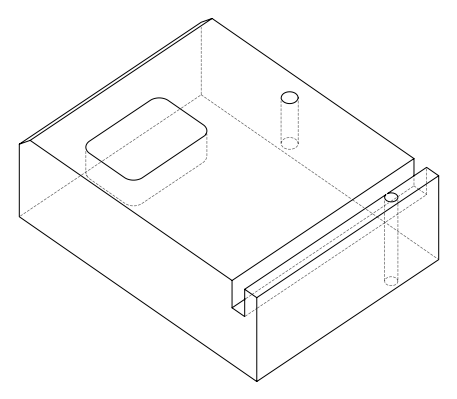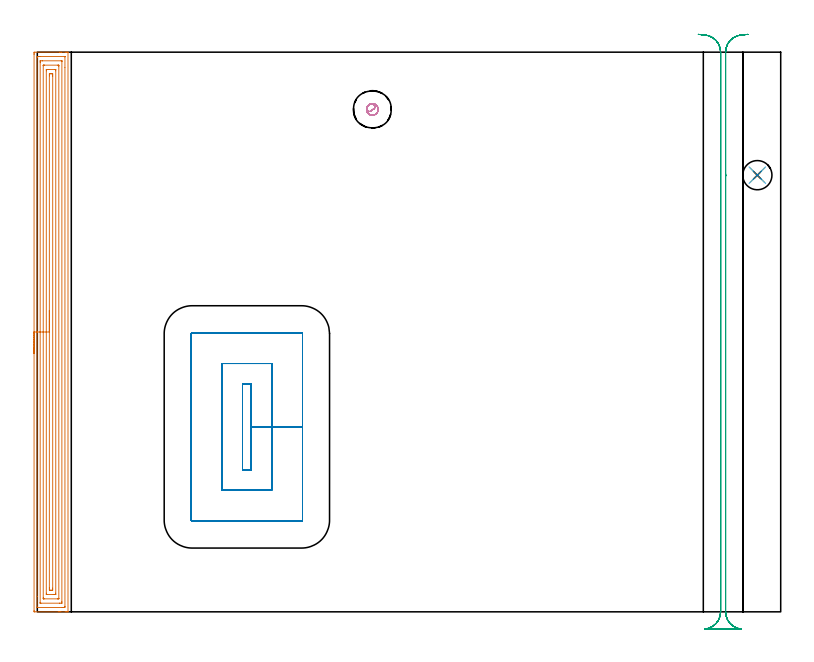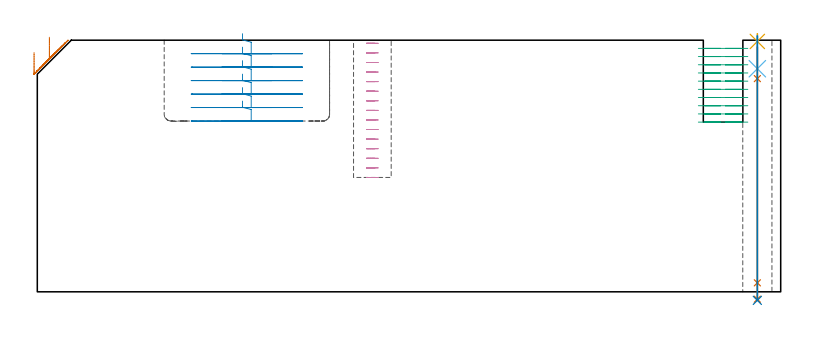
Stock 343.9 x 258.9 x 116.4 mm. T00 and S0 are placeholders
(PLAN: 8 operations, 7 tool changes, 35 min)
(1 AREA_MILL | FG_CHAMFER_SURFACE | UGT0205_001 | 12.7 min | 31911 mm3)
(2 MILL_RECTANGULAR_POCKET | POCKET_RECTANGULAR_STRAIGHT | NXT0201_007 | Follow Part, ap 6.25, ae 75% | 7.5 min | 314608 mm3)
(3 MILL_RECTANGULAR_SLOT | SLOT_RECTANGULAR | NXT0201_012 | Follow Part, ap 4, ae 75% | 11.91 min | 179572 mm3)
(4 MILL_BLIND_HOLE_FROM_SOLID_MATERIAL | STEP1POCKET | NXT0201_011 | Spiral | 1.71 min | 15092 mm3)
(5 SPOT_DRILL | STEP1HOLE | NXT0321_9005460120000 | 0.03 min | 9 mm3)
(6 DRILL_BLIND_HOLE_INTO_CENTER | STEP1HOLE | NXT0301_059 | 0.06 min | 744 mm3)
(7 GUN_DRILL_THROUGH_HOLE | STEP1HOLE | UGT0307_005 | 0.56 min | 5586 mm3)
(8 DRILL_TO_ENLARGE_THROUGH_HOLE | STEP1HOLE | NXT0301_102 | 0.49 min | 10313 mm3)
(TOOL UGT0205_001 | Chamfer Mill 20 x 3 x 45 deg. | D20 FL50 Z2)
(TOOL NXT0201_007 | ENDMILL 25mm [R216.25-25050GCK54P 1620] | D25 R3 FL54 Z5)
(TOOL NXT0201_012 | ENDMILL 16mm [2P460-1600-NA 1630] | D16 FL38 Z6)
(TOOL NXT0201_011 | ENDMILL 12mm [2P460-1200-NA 1630] | D12 FL38 Z6)
(TOOL NXT0321_9005460120000 | NC Spot Drill, 142deg, 12mm, Carbide, Uncoated | D12 PA142 FL30 Z2)
(TOOL NXT0301_059 | Carbide Drill 8.8mm [860.1-0880-026A1-MM 2214] | D8.8 PA140 FL47 Z2)
(TOOL UGT0307_005 | Gun Drill 8.3 mm | D8.3 PA130 FL24 Z1)
(TOOL NXT0301_102 | Carbide Drill 13.5mm [860.1-1350-108A1-MM 2214] | D13.5 PA140 FL123 Z2)
(OP 1 AREA_MILL)
G17 G21 G94 G90
T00 M6
G54
G17 G0 G90 X-1.5 Y119.45 S1061 M3
G43 Z126.4 H0
Z110.7
G94 G1 Y119.488 Z109.828 F250.
Y119.602 Z108.963
Y119.791 Z108.112
Y120.053 Z107.28
Y120.387 Z106.474
Y120.79 Z105.7
Y121.258 Z104.964
Y121.79 Z104.272
Y122.379 Z103.629
Y123.022 Z103.04
Y123.714 Z102.508
Y124.45 Z102.04
Y125.224 Z101.637
Y126.03 Z101.303
Y126.862 Z101.041
Y127.713 Z100.852
Y128.578 Z100.738
Y129.45 Z100.7
Y257.813
X-1.499 Y258.305 Z100.701
X-1.496 Y258.7 Z100.702
X-1.492 Y258.89 Z100.705
X-1.107 Y258.9 Z101.09
X10.298 Z112.492
X10.881 Z113.078
X11.175 Z113.372
X12.93 Z115.124
X13.518 Z115.717
X13.937 Z116.136
X14.07 Y258.897 Z116.263
X14.198 Y258.89 Z116.388
X14.2 Y258.75 Z116.4
Y0.149
X14.198 Y0.01 Z116.389
X14.071 Y0.003 Z116.263
X13.937 Y0. Z116.136
X13.518 Z115.717
X12.93 Z115.124
X10.881 Z113.078
X10.298 Z112.492
X9.712 Z111.907
X-1.107 Z101.09
X-1.402 Y0.003 Z100.795
X-1.492 Y0.01 Z100.705
X-1.499 Y0.102 Z100.699
X-1.5 Y0.595 Z100.7
Y129.45
X-0.086 Z102.114
X-0.085 Y256.374 Z102.115
X-0.084 Y256.521 Z102.116
X-0.079 Y256.884 Z102.121
X0.28 Y256.895 Z102.48
X0.648 Y256.898 Z102.848
X1.152 Y256.9 Z103.352
X12.557 Z114.757
X12.719 Y256.898 Z114.919
X12.745 Y256.896 Z114.945
X12.771 Y256.89 Z114.971
X12.779 Y256.883 Z114.979
X12.78 Y256.864 Z114.98
X12.785 Y256.668 Z114.985
X12.786 Y251.83 Z114.986
X12.785 Y2.526 Z114.985
X12.784 Y2.379 Z114.984
X12.779 Y2.016 Z114.979
X12.42 Y2.005 Z114.62
X12.052 Y2.002 Z114.252
X11.547 Y2. Z113.747
X0.143 Z102.343
X-0.019 Y2.002 Z102.181
X-0.045 Y2.004 Z102.155
X-0.071 Y2.01 Z102.129
X-0.079 Y2.016 Z102.121
X-0.081 Y2.036 Z102.119
X-0.085 Y2.231 Z102.115
X-0.086 Y7.072 Z102.114
Y129.45
X1.328 Z103.528
Y254.046
X1.331 Y254.738 Z103.531
X1.333 Y254.837 Z103.533
X1.335 Y254.88 Z103.535
X1.373 Y254.892 Z103.573
X1.525 Y254.896 Z103.725
X2.243 Y254.9 Z104.443
X2.402 Z104.602
X11.016 Y254.899 Z113.216
X11.175 Y254.896 Z113.375
X11.334 Y254.89 Z113.534
X11.365 Y254.884 Z113.565
X11.368 Y254.857 Z113.568
X11.37 Y254.804 Z113.57
X11.371 Y254.738 Z113.571
Y254.538
Y4.854
X11.369 Y4.162 Z113.569
X11.367 Y4.063 Z113.567
X11.365 Y4.02 Z113.565
X11.327 Y4.008 Z113.527
X11.175 Y4.004 Z113.375
X10.457 Y4. Z112.657
X10.298 Z112.498
X1.684 Z103.884
X1.525 Y4.004 Z103.725
X1.366 Y4.01 Z103.566
X1.335 Y4.016 Z103.535
X1.332 Y4.043 Z103.532
X1.33 Y4.096 Z103.53
X1.329 Y4.162 Z103.529
X1.328 Y4.362 Z103.528
Y129.45
X2.743 Z104.943
Y252.608
X2.745 Y252.79 Z104.945
X2.747 Y252.856 Z104.947
X2.749 Y252.886 Z104.949
X2.766 Y252.89 Z104.966
X2.868 Y252.894 Z105.068
X3.279 Y252.9 Z105.479
X3.333 Z105.533
X9.474 Z111.674
X9.833 Y252.893 Z112.033
X9.922 Y252.89 Z112.122
X9.951 Y252.881 Z112.151
X9.953 Y252.853 Z112.153
X9.955 Y252.779 Z112.155
X9.957 Y252.409 Z112.157
Y6.292
X9.955 Y6.11 Z112.155
X9.953 Y6.044 Z112.153
X9.951 Y6.014 Z112.151
X9.934 Y6.01 Z112.134
X9.832 Y6.006 Z112.032
X9.42 Y6. Z111.62
X9.367 Z111.567
X3.226 Z105.426
X2.867 Y6.007 Z105.067
X2.778 Y6.01 Z104.978
X2.749 Y6.019 Z104.949
X2.747 Y6.047 Z104.947
X2.745 Y6.121 Z104.945
X2.743 Y6.491 Z104.943
Y129.45
X4.157 Z106.357
Y250.279
X4.159 Y250.725 Z106.359
X4.161 Y250.836 Z106.361
X4.163 Y250.883 Z106.363
X4.22 Y250.89 Z106.42
X4.426 Y250.897 Z106.626
X5.034 Y250.899 Z107.234
X5.301 Y250.9 Z107.501
X7.933 Y250.899 Z110.133
X8.401 Y250.893 Z110.601
X8.501 Y250.89 Z110.701
X8.536 Y250.883 Z110.736
X8.538 Y250.836 Z110.738
X8.54 Y250.725 Z110.74
X8.543 Y250.279 Z110.743
Y8.621
X8.541 Y8.175 Z110.741
X8.538 Y8.064 Z110.738
X8.536 Y8.017 Z110.736
X8.48 Y8.01 Z110.68
X8.273 Y8.003 Z110.473
X7.666 Y8.001 Z109.866
X7.399 Y8. Z109.599
X4.767 Y8.001 Z106.967
X4.299 Y8.007 Z106.499
X4.198 Y8.01 Z106.398
X4.163 Y8.017 Z106.363
X4.162 Y8.064 Z106.362
X4.159 Y8.175 Z106.359
X4.157 Y8.621 Z106.357
Y129.45
X5.571 Z107.771
Y247.95
X5.573 Y248.496 Z107.773
X5.575 Y248.837 Z107.775
X5.578 Y248.882 Z107.778
X5.614 Y248.89 Z107.814
X5.713 Y248.895 Z107.913
X5.911 Y248.898 Z108.111
X6.391 Y248.9 Z108.591
X6.789 Z108.989
X6.921 Y248.899 Z109.121
X7.027 Y248.895 Z109.227
X7.097 Y248.89 Z109.297
X7.122 Y248.88 Z109.322
X7.124 Y248.841 Z109.324
X7.127 Y248.496 Z109.327
X7.129 Y248.15 Z109.329
Y247.604
Y10.95
X7.127 Y10.404 Z109.327
X7.124 Y10.063 Z109.324
X7.122 Y10.018 Z109.322
X7.086 Y10.01 Z109.286
X6.987 Y10.005 Z109.187
X6.789 Y10.002 Z108.989
X6.309 Y10. Z108.509
X5.911 Z108.111
X5.779 Y10.001 Z107.979
X5.673 Y10.005 Z107.873
X5.603 Y10.01 Z107.803
X5.578 Y10.02 Z107.778
X5.576 Y10.059 Z107.776
X5.573 Y10.404 Z107.773
X5.571 Y10.75 Z107.771
Y11.296
Y129.45
Y130.322 Z107.809
Y131.186 Z107.923
Y132.038 Z108.112
Y132.87 Z108.374
Y133.676 Z108.708
Y134.45 Z109.111
Y135.186 Z109.58
Y135.878 Z110.111
Y136.521 Z110.7
Y137.11 Z111.343
Y137.641 Z112.035
Y138.11 Z112.771
Y138.513 Z113.545
Y138.847 Z114.351
Y139.109 Z115.183
Y139.298 Z116.035
Y139.412 Z116.899
Y139.45 Z117.771
G0 Z126.4
M5
M2
(OP 2 MILL_RECTANGULAR_POCKET)
G17 G21 G94 G90
T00 M6
G54
G17 G0 G90 X94.95 Y76.409 S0 M3
G43 Z126.4 H1
Z119.4
G94 G1 Y65.75 Z116.544 F250.
X98.95 Z115.472
Y85.55 Z110.167
Y105.35 F500.
X94.95
Y65.75
X98.95
Y85.55
X108.45
Y114.85
X85.45
Y56.25
X108.45
Y85.55
X122.7
Y128.7
G3 X122.3 Y129.1 R0.4
G1 X71.6
G3 X71.2 Y128.7 R0.4
G1 Y42.4
G3 X71.6 Y42. R0.4
G1 X122.3
G3 X122.7 Y42.4 R0.4
G1 Y85.55
Y86.55
G0 X94.95 Y76.409 Z113.167
G1 Y65.75 Z110.31 F250.
X98.95 Z109.239
Y85.55 Z103.933
Y105.35 F500.
X94.95
Y65.75
X98.95
Y85.55
X108.45
Y114.85
X85.45
Y56.25
X108.45
Y85.55
X122.7
Y128.7
G3 X122.3 Y129.1 R0.4
G1 X71.6
G3 X71.2 Y128.7 R0.4
G1 Y42.4
G3 X71.6 Y42. R0.4
G1 X122.3
G3 X122.7 Y42.4 R0.4
G1 Y85.55
Y86.55
G0 X94.95 Y76.409 Z106.933
G1 Y65.75 Z104.077 F250.
X98.95 Z103.005
Y85.55 Z97.7
Y105.35 F500.
X94.95
Y65.75
X98.95
Y85.55
X108.45
Y114.85
X85.45
Y56.25
X108.45
Y85.55
X122.7
Y128.7
G3 X122.3 Y129.1 R0.4
G1 X71.6
G3 X71.2 Y128.7 R0.4
G1 Y42.4
G3 X71.6 Y42. R0.4
G1 X122.3
G3 X122.7 Y42.4 R0.4
G1 Y85.55
Y86.55
G0 X94.95 Y76.409 Z100.7
G1 Y65.75 Z97.844 F250.
X98.95 Z96.772
Y85.55 Z91.467
Y105.35 F500.
X94.95
Y65.75
X98.95
Y85.55
X108.45
Y114.85
X85.45
Y56.25
X108.45
Y85.55
X122.7
Y128.7
G3 X122.3 Y129.1 R0.4
G1 X71.6
G3 X71.2 Y128.7 R0.4
G1 Y42.4
G3 X71.6 Y42. R0.4
G1 X122.3
G3 X122.7 Y42.4 R0.4
G1 Y85.55
Y86.55
G0 X94.95 Y76.409 Z94.467
G1 Y65.75 Z91.611 F250.
X98.95 Z90.539
Y85.55 Z85.233
Y105.35 F500.
X94.95
Y65.75
X98.95
Y85.55
X108.45
Y114.85
X85.45
Y56.25
X108.45
Y85.55
X122.7
Y128.7
G3 X122.3 Y129.1 R0.4
G1 X71.6
G3 X71.2 Y128.7 R0.4
G1 Y42.4
G3 X71.6 Y42. R0.4
G1 X122.3
G3 X122.7 Y42.4 R0.4
G1 Y85.55
Y86.55
G0 X94.95 Y76.409 Z88.233
G1 Y65.75 Z85.377 F250.
X98.95 Z84.305
Y85.55 Z79.
Y105.35 F500.
X94.95
Y65.75
X98.95
Y85.55
X108.45
Y114.85
X85.45
Y56.25
X108.45
Y85.55
X122.7
Y128.7
G3 X122.3 Y129.1 R0.4
G1 X71.6
G3 X71.2 Y128.7 R0.4
G1 Y42.4
G3 X71.6 Y42. R0.4
G1 X122.3
G3 X122.7 Y42.4 R0.4
G1 Y85.55
Y86.55
G0 Z126.4
M5
M2
(OP 3 MILL_RECTANGULAR_SLOT)
G17 G21 G94 G90
T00 M6
G54
G17 G0 G90 X305.803 Y267.13 S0 M3
G43 Z126.4 H1
Z112.61
G94 G1 X308.792 Y266.87 F250.
G2 X316.1 Y258.9 R8. F500.
G1 Y0.
G2 X308.792 Y-7.97 R8.
G1 Y-8.
X325.708
Y-7.97
G2 X318.4 Y0. R8.
G1 Y201.18
G2 X318.442 Y202. R8.
X318.4 Y202.82 R8.
G1 Y258.9
G2 X325.708 Y266.87 R8.
G1 X328.697 Y267.13 F250.
G0 X305.803 Z108.82
G1 X308.792 Y266.87
G2 X316.1 Y258.9 R8. F500.
G1 Y0.
G2 X308.792 Y-7.97 R8.
G1 Y-8.
X325.708
Y-7.97
G2 X318.4 Y0. R8.
G1 Y201.18
G2 X318.442 Y202. R8.
X318.4 Y202.82 R8.
G1 Y258.9
G2 X325.708 Y266.87 R8.
G1 X328.697 Y267.13 F250.
G0 X305.803 Z105.03
G1 X308.792 Y266.87
G2 X316.1 Y258.9 R8. F500.
G1 Y0.
G2 X308.792 Y-7.97 R8.
G1 Y-8.
X325.708
Y-7.97
G2 X318.4 Y0. R8.
G1 Y201.18
G2 X318.442 Y202. R8.
X318.4 Y202.82 R8.
G1 Y258.9
G2 X325.708 Y266.87 R8.
G1 X328.697 Y267.13 F250.
G0 X305.803 Z101.24
G1 X308.792 Y266.87
G2 X316.1 Y258.9 R8. F500.
G1 Y0.
G2 X308.792 Y-7.97 R8.
G1 Y-8.
X325.708
Y-7.97
G2 X318.4 Y0. R8.
G1 Y201.18
G2 X318.442 Y202. R8.
X318.4 Y202.82 R8.
G1 Y258.9
G2 X325.708 Y266.87 R8.
G1 X328.697 Y267.13 F250.
G0 X305.803 Z97.45
G1 X308.792 Y266.87
G2 X316.1 Y258.9 R8. F500.
G1 Y0.
G2 X308.792 Y-7.97 R8.
G1 Y-8.
X325.708
Y-7.97
G2 X318.4 Y0. R8.
G1 Y201.18
G2 X318.442 Y202. R8.
X318.4 Y202.82 R8.
G1 Y258.9
G2 X325.708 Y266.87 R8.
G1 X328.697 Y267.13 F250.
G0 X305.803 Z93.66
G1 X308.792 Y266.87
G2 X316.1 Y258.9 R8. F500.
G1 Y0.
G2 X308.792 Y-7.97 R8.
G1 Y-8.
X325.708
Y-7.97
G2 X318.4 Y0. R8.
G1 Y201.18
G2 X318.442 Y202. R8.
X318.4 Y202.82 R8.
G1 Y258.9
G2 X325.708 Y266.87 R8.
G1 X328.697 Y267.13 F250.
G0 X305.803 Z89.87
G1 X308.792 Y266.87
G2 X316.1 Y258.9 R8. F500.
G1 Y0.
G2 X308.792 Y-7.97 R8.
G1 Y-8.
X325.708
Y-7.97
G2 X318.4 Y0. R8.
G1 Y201.18
G2 X318.442 Y202. R8.
X318.4 Y202.82 R8.
G1 Y258.9
G2 X325.708 Y266.87 R8.
G1 X328.697 Y267.13 F250.
G0 X305.803 Z86.08
G1 X308.792 Y266.87
G2 X316.1 Y258.9 R8. F500.
G1 Y0.
G2 X308.792 Y-7.97 R8.
G1 Y-8.
X325.708
Y-7.97
G2 X318.4 Y0. R8.
G1 Y201.18
G2 X318.442 Y202. R8.
X318.4 Y202.82 R8.
G1 Y258.9
G2 X325.708 Y266.87 R8.
G1 X328.697 Y267.13 F250.
G0 X305.803 Z82.29
G1 X308.792 Y266.87
G2 X316.1 Y258.9 R8. F500.
G1 Y0.
G2 X308.792 Y-7.97 R8.
G1 Y-8.
X325.708
Y-7.97
G2 X318.4 Y0. R8.
G1 Y201.18
G2 X318.442 Y202. R8.
X318.4 Y202.82 R8.
G1 Y258.9
G2 X325.708 Y266.87 R8.
G1 X328.697 Y267.13 F250.
G0 X305.803 Z78.5
G1 X308.792 Y266.87
G2 X316.1 Y258.9 R8. F500.
G1 Y0.
G2 X308.792 Y-7.97 R8.
G1 Y-8.
X325.708
Y-7.97
G2 X318.4 Y0. R8.
G1 Y201.18
G2 X318.442 Y202. R8.
X318.4 Y202.82 R8.
G1 Y258.9
G2 X325.708 Y266.87 R8.
G1 X328.697 Y267.13 F250.
G0 Z126.4
M5
M2
(OP 4 MILL_BLIND_HOLE_FROM_SOLID_MATERIAL)
G17 G21 G94 G90
T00 M6
G54
G17 G0 G90 X155. Y232.4 S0 M3
G43 Z126.4 H1
Z114.967
G94 G3 X155.369 Y234.731 R1.195 F250.
X152.432 Y233.234 R2.331
X154.166 Y229.832 R2.7
X152.432 Y233.234 R-2.7
X153.299 Y231.533 R1.35
X155. Y232.4 R1.35
G0 Z110.533
G3 X155.369 Y234.731 R1.195
X152.432 Y233.234 R2.331
X154.166 Y229.832 R2.7
X152.432 Y233.234 R-2.7
X153.299 Y231.533 R1.35
X155. Y232.4 R1.35
G0 Z106.1
G3 X155.369 Y234.731 R1.195
X152.432 Y233.234 R2.331
X154.166 Y229.832 R2.7
X152.432 Y233.234 R-2.7
X153.299 Y231.533 R1.35
X155. Y232.4 R1.35
G0 Z101.667
G3 X155.369 Y234.731 R1.195
X152.432 Y233.234 R2.331
X154.166 Y229.832 R2.7
X152.432 Y233.234 R-2.7
X153.299 Y231.533 R1.35
X155. Y232.4 R1.35
G0 Z97.233
G3 X155.369 Y234.731 R1.195
X152.432 Y233.234 R2.331
X154.166 Y229.832 R2.7
X152.432 Y233.234 R-2.7
X153.299 Y231.533 R1.35
X155. Y232.4 R1.35
G0 Z92.8
G3 X155.369 Y234.731 R1.195
X152.432 Y233.234 R2.331
X154.166 Y229.832 R2.7
X152.432 Y233.234 R-2.7
X153.299 Y231.533 R1.35
X155. Y232.4 R1.35
G0 Z88.367
G3 X155.369 Y234.731 R1.195
X152.432 Y233.234 R2.331
X154.166 Y229.832 R2.7
X152.432 Y233.234 R-2.7
X153.299 Y231.533 R1.35
X155. Y232.4 R1.35
G0 Z83.933
G3 X155.369 Y234.731 R1.195
X152.432 Y233.234 R2.331
X154.166 Y229.832 R2.7
X152.432 Y233.234 R-2.7
X153.299 Y231.533 R1.35
X155. Y232.4 R1.35
G0 Z79.5
G3 X155.369 Y234.731 R1.195
X152.432 Y233.234 R2.331
X154.166 Y229.832 R2.7
X152.432 Y233.234 R-2.7
X153.299 Y231.533 R1.35
X155. Y232.4 R1.35
G0 Z75.067
G3 X155.369 Y234.731 R1.195
X152.432 Y233.234 R2.331
X154.166 Y229.832 R2.7
X152.432 Y233.234 R-2.7
X153.299 Y231.533 R1.35
X155. Y232.4 R1.35
G0 Z70.633
G3 X155.369 Y234.731 R1.195
X152.432 Y233.234 R2.331
X154.166 Y229.832 R2.7
X152.432 Y233.234 R-2.7
X153.299 Y231.533 R1.35
X155. Y232.4 R1.35
G0 Z66.2
G3 X155.369 Y234.731 R1.195
X152.432 Y233.234 R2.331
X154.166 Y229.832 R2.7
X152.432 Y233.234 R-2.7
X153.299 Y231.533 R1.35
X155. Y232.4 R1.35
G0 Z61.767
G3 X155.369 Y234.731 R1.195
X152.432 Y233.234 R2.331
X154.166 Y229.832 R2.7
X152.432 Y233.234 R-2.7
X153.299 Y231.533 R1.35
X155. Y232.4 R1.35
G0 Z57.333
G3 X155.369 Y234.731 R1.195
X152.432 Y233.234 R2.331
X154.166 Y229.832 R2.7
X152.432 Y233.234 R-2.7
X153.299 Y231.533 R1.35
X155. Y232.4 R1.35
G0 Z52.9
G3 X155.369 Y234.731 R1.195
X152.432 Y233.234 R2.331
X154.166 Y229.832 R2.7
X152.432 Y233.234 R-2.7
X153.299 Y231.533 R1.35
X155. Y232.4 R1.35
G0 Z126.4
M5
M2
(OP 5 SPOT_DRILL)
G17 G21 G94 G90
T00 M6
G54
G17 G0 G90 X333.1 Y202. S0 M3
G43 Z126.4 H0
G94 G81 G98 Z115.819 F250. R119.4
G80
M5
M2
(OP 6 DRILL_BLIND_HOLE_INTO_CENTER)
G17 G21 G94 G90
T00 M6
G54
G17 G0 G90 X333.1 Y202. S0 M3
G43 Z126.4 H1
G94 G81 G98 Z103.2 F250. R118.4
G80
M5
M2
(OP 7 GUN_DRILL_THROUGH_HOLE)
G17 G21 G94 G90
T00 M6
G54
G17 G0 G90 X333.1 Y202. M8
G43 Z126.4 H0
Z113.317
S716 M3
G94 G1 Z98.625 F125. M26
G4 X.084
Z4.15 F250.
G4 X.084
Z-3.435 F125.
G4 X.084
M5
M9
G0 Z113.317
Z126.4
M2
(OP 8 DRILL_TO_ENLARGE_THROUGH_HOLE)
G17 G21 G94 G90
T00 M6
G54
G17 G0 G90 X333.1 Y202. S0 M3
G43 Z126.4 H1
G94 G73 G98 Z-3.957 F250. Q13.373 R118.4
G80
M5
M2
